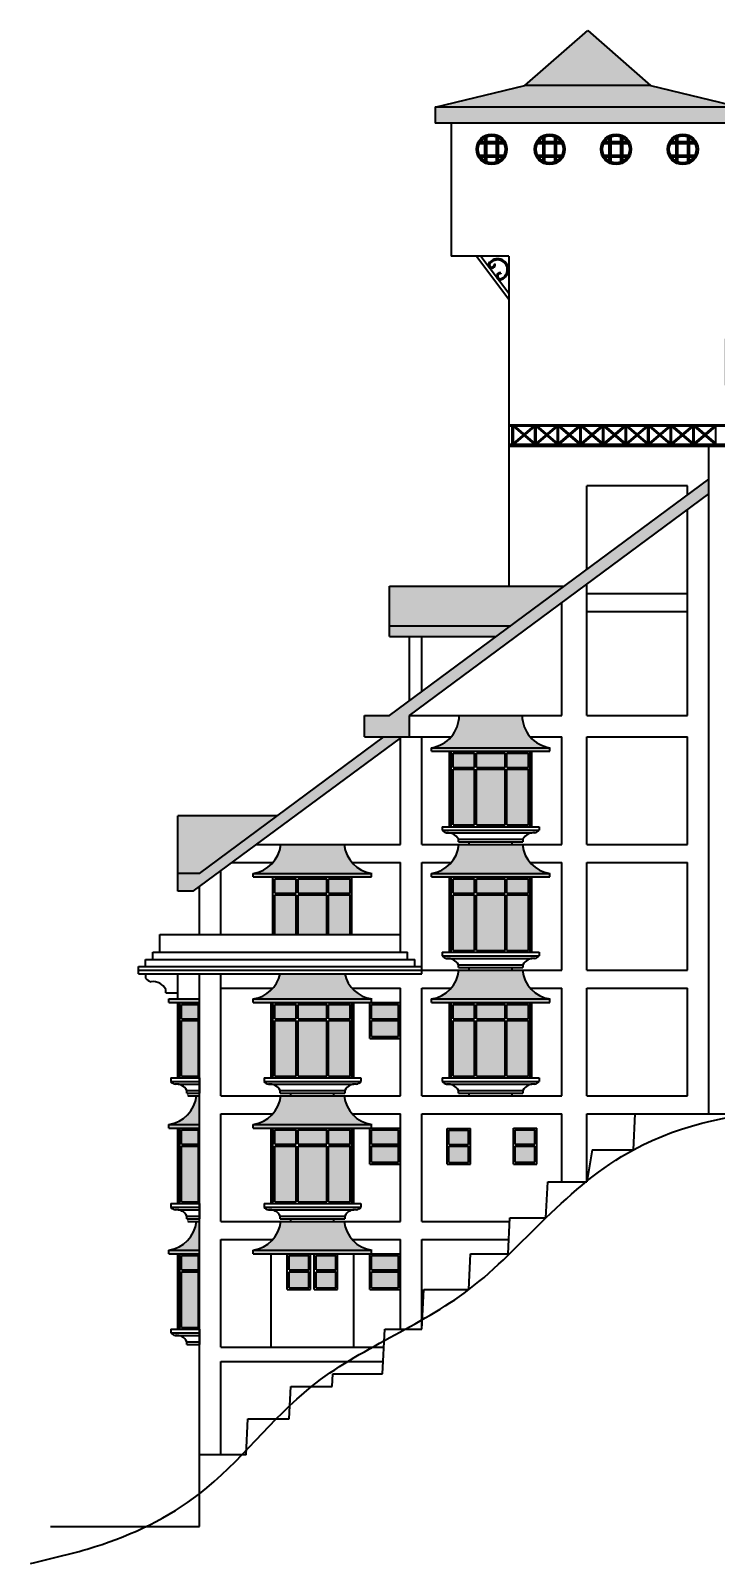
# Model space of a CAD drawing. Header units: inches. Extents: x 1352 to 5457, y 84 to 1168.
# Drawn here: x 1578.85 to 1597.96, y 250.83 to 293.54 of the extents above; entities that cross this region are included whole.
import ezdxf

# ---------------------------------------------------------------- set-up
doc = ezdxf.new("R2010")
doc.units = ezdxf.units.IN
doc.header["$MEASUREMENT"] = 0
doc.linetypes.add('DASHED2', pattern=[0.375, 0.25, -0.125])
doc.linetypes.add('DOT2', pattern=[0.125, 0, -0.125])
doc.layers.add('contour', color=250, linetype='DOT2', lineweight=35)
doc.layers.add('hatch', color=250, linetype='DASHED2', lineweight=9)

msp = doc.modelspace()

# ---------------------------------------------------------------- hatches: boundary and pattern name
at = {"layer": 'contour'}
h = msp.add_hatch(color=256, dxfattribs=at)
h.set_gradient(color1=(171, 193, 62), color2=(196, 211, 120), one_color=1, tint=0.65, name='CURVED')
h.paths.add_polyline_path([(1593.716, 278.056), (1588.85, 278.056), (1588.85, 276.956), (1592.229, 276.956)])
h.paths.add_polyline_path([(1602.615, 284.956), (1598.17, 284.956), (1598.17, 283.956), (1603.55, 283.956)])
h.paths.add_polyline_path([(1603.75, 284.956), (1602.615, 284.956), (1603.55, 283.956), (1606.75, 283.956)])
h.paths.add_polyline_path([(1611.35, 284.756), (1606.75, 284.756), (1608.727, 283.356), (1611.35, 283.356)])
h.paths.add_polyline_path([(1596.12, 292.006), (1592.62, 292.006), (1590.12, 291.406), (1598.62, 291.406)])
h.paths.add_polyline_path([(1594.37, 293.537), (1592.62, 292.006), (1596.12, 292.006)])
h.paths.add_polyline_path([(1585.713, 271.656), (1582.95, 271.656), (1582.95, 270.056), (1583.55, 270.056)])
h = msp.add_hatch(color=256, dxfattribs=at)
h.set_gradient(color1=(171, 193, 62), color2=(196, 211, 120), one_color=1, tint=0.65, name='CURVED')
h.paths.add_polyline_path([(1587.6, 267.256), (1585.8, 267.256, -0.310727), (1585.05, 266.556), (1588.35, 266.556, -0.310727)])
h.paths.add_polyline_path([(1587.584, 263.856), (1585.817, 263.856, -0.341707), (1585.05, 263.056), (1588.35, 263.056, -0.341707)])
h.paths.add_polyline_path([(1592.55, 267.356), (1590.783, 267.356, -0.341707), (1590.017, 266.556), (1593.317, 266.556, -0.341707)])
h.paths.add_polyline_path([(1592.55, 270.856), (1590.783, 270.856, -0.341707), (1590.017, 270.056), (1593.317, 270.056, -0.341707)])
h.paths.add_polyline_path([(1587.584, 270.856), (1585.817, 270.856, -0.341707), (1585.05, 270.056), (1588.35, 270.056, -0.341707)])
h.paths.add_polyline_path([(1592.545, 274.456), (1590.788, 274.456, -0.37291), (1590.017, 273.556), (1593.317, 273.556, -0.37291)])
h.paths.add_polyline_path([(1587.584, 260.356), (1585.817, 260.356, -0.341707), (1585.05, 259.556), (1588.35, 259.556, -0.341707)])
h.paths.add_polyline_path([(1583.55, 263.856), (1583.467, 263.856, -0.341707), (1582.7, 263.056), (1583.55, 263.056)])
h.paths.add_polyline_path([(1583.55, 260.356), (1583.467, 260.356, -0.341707), (1582.7, 259.556), (1583.55, 259.556)])
at = {"layer": 'hatch', "linetype": 'ByBlock'}
h = msp.add_hatch(color=256, dxfattribs=at)
h.set_gradient(color1=(217, 221, 48), color2=(235, 236, 141), one_color=1, tint=0.74, name='INVCYLINDER')
h.paths.add_polyline_path([(1589.15, 273.826), (1589.15, 273.856), (1588.686, 273.856), (1583.55, 270.056), (1582.95, 270.056), (1582.95, 269.556), (1583.379, 269.556)])
h.paths.add_polyline_path([(1597.75, 280.634), (1597.75, 281.041), (1588.85, 274.456), (1588.15, 274.456), (1588.15, 273.856), (1589.4, 273.856), (1589.4, 274.456)])
h.paths.add_polyline_path([(1592.229, 276.956), (1588.85, 276.956), (1588.85, 276.656), (1591.824, 276.656)], flags=17)
h.paths.add_polyline_path([(1598.62, 291.406), (1590.12, 291.406), (1590.12, 290.956), (1598.62, 290.956)])
h.paths.add_polyline_path([(1604.47, 286.371), (1602.473, 284.956), (1602.992, 284.956), (1604.47, 286.003), (1609.337, 282.556), (1609.856, 282.556)])
h.paths.add_polyline_path([(1606.75, 283.956), (1603.55, 283.956), (1603.55, 283.656), (1606.75, 283.656)], flags=17)
h.paths.add_polyline_path([(1603.55, 283.956), (1598.17, 283.956), (1598.17, 283.656), (1603.55, 283.656)])
h.paths.add_polyline_path([(1611.35, 283.356), (1608.727, 283.356), (1609.15, 283.056), (1611.35, 283.056)])
h = msp.add_hatch(color=256, dxfattribs=at)
h.set_gradient(color1=(217, 221, 48), color2=(235, 236, 141), one_color=1, tint=0.74, name='INVCYLINDER')
h.paths.add_polyline_path([(1593.317, 273.556), (1590.017, 273.556), (1590.017, 273.456), (1593.317, 273.456)])
h.paths.add_polyline_path([(1593.317, 270.056), (1590.017, 270.056), (1590.017, 269.956), (1593.317, 269.956)])
h.paths.add_polyline_path([(1588.35, 270.056), (1585.05, 270.056), (1585.05, 269.956), (1588.35, 269.956)])
h.paths.add_polyline_path([(1588.35, 266.556), (1585.05, 266.556), (1585.05, 266.456), (1588.35, 266.456)])
h.paths.add_polyline_path([(1593.317, 266.556), (1590.017, 266.556), (1590.017, 266.456), (1593.317, 266.456)])
h.paths.add_polyline_path([(1588.35, 263.056), (1585.05, 263.056), (1585.05, 262.956), (1588.35, 262.956)])
h.paths.add_polyline_path([(1583.55, 259.556), (1582.7, 259.556), (1582.7, 259.456), (1583.55, 259.456)])
h.paths.add_polyline_path([(1583.55, 263.056), (1582.7, 263.056), (1582.7, 262.956), (1583.55, 262.956)])
h.paths.add_polyline_path([(1583.55, 266.556), (1582.95, 266.556), (1582.95, 266.456), (1583.55, 266.456)])
h.paths.add_polyline_path([(1582.95, 266.556), (1582.7, 266.556), (1582.7, 266.456), (1582.95, 266.456)])
h = msp.add_hatch(color=256, dxfattribs=at)
h.set_gradient(color1=(127, 191, 255), color2=(194, 224, 255), one_color=1, tint=0.88, name='INVCURVED')
h.paths.add_polyline_path([(1591.217, 272.956), (1590.617, 272.956), (1590.617, 271.406), (1591.217, 271.406)])
h.paths.add_polyline_path([(1591.217, 273.406), (1590.617, 273.406), (1590.617, 273.006), (1591.217, 273.006)])
h.paths.add_polyline_path([(1592.067, 273.406), (1591.267, 273.406), (1591.267, 273.006), (1592.067, 273.006)])
h.paths.add_polyline_path([(1592.067, 272.956), (1591.267, 272.956), (1591.267, 271.406), (1592.067, 271.406)])
h.paths.add_polyline_path([(1592.717, 273.406), (1592.117, 273.406), (1592.117, 273.006), (1592.717, 273.006)])
h.paths.add_polyline_path([(1592.717, 272.956), (1592.117, 272.956), (1592.117, 271.406), (1592.717, 271.406)])
h = msp.add_hatch(color=256, dxfattribs=at)
h.set_gradient(color1=(127, 191, 255), color2=(194, 224, 255), one_color=1, tint=0.88, name='INVCURVED')
h.paths.add_polyline_path([(1586.25, 269.456), (1585.65, 269.456), (1585.65, 268.356), (1586.25, 268.356)])
h.paths.add_polyline_path([(1586.25, 269.906), (1585.65, 269.906), (1585.65, 269.506), (1586.25, 269.506)])
h.paths.add_polyline_path([(1587.1, 269.906), (1586.3, 269.906), (1586.3, 269.506), (1587.1, 269.506)])
h.paths.add_polyline_path([(1587.1, 269.456), (1586.3, 269.456), (1586.3, 268.356), (1587.1, 268.356)])
h.paths.add_polyline_path([(1587.75, 269.906), (1587.15, 269.906), (1587.15, 269.506), (1587.75, 269.506)])
h.paths.add_polyline_path([(1587.75, 269.456), (1587.15, 269.456), (1587.15, 268.356), (1587.75, 268.356)])
h = msp.add_hatch(color=256, dxfattribs=at)
h.set_gradient(color1=(127, 191, 255), color2=(194, 224, 255), one_color=1, tint=0.88, name='INVCURVED')
h.paths.add_polyline_path([(1591.217, 269.456), (1590.617, 269.456), (1590.617, 267.906), (1591.217, 267.906)])
h.paths.add_polyline_path([(1591.217, 269.906), (1590.617, 269.906), (1590.617, 269.506), (1591.217, 269.506)])
h.paths.add_polyline_path([(1592.067, 269.906), (1591.267, 269.906), (1591.267, 269.506), (1592.067, 269.506)])
h.paths.add_polyline_path([(1592.067, 269.456), (1591.267, 269.456), (1591.267, 267.906), (1592.067, 267.906)])
h.paths.add_polyline_path([(1592.717, 269.906), (1592.117, 269.906), (1592.117, 269.506), (1592.717, 269.506)])
h.paths.add_polyline_path([(1592.717, 269.456), (1592.117, 269.456), (1592.117, 267.906), (1592.717, 267.906)])
h = msp.add_hatch(color=256, dxfattribs=at)
h.set_gradient(color1=(127, 191, 255), color2=(194, 224, 255), one_color=1, tint=0.88, name='INVCURVED')
h.paths.add_polyline_path([(1583.52, 265.956), (1583.05, 265.956), (1583.05, 264.406), (1583.52, 264.406)])
h.paths.add_polyline_path([(1583.52, 266.406), (1583.05, 266.406), (1583.05, 266.006), (1583.52, 266.006)])
h = msp.add_hatch(color=256, dxfattribs=at)
h.set_gradient(color1=(127, 191, 255), color2=(194, 224, 255), one_color=1, tint=0.88, name='INVCURVED')
h.paths.add_polyline_path([(1587.75, 265.956), (1587.15, 265.956), (1587.15, 264.406), (1587.75, 264.406)])
h.paths.add_polyline_path([(1587.75, 266.406), (1587.15, 266.406), (1587.15, 266.006), (1587.75, 266.006)])
h.paths.add_polyline_path([(1587.1, 266.406), (1586.3, 266.406), (1586.3, 266.006), (1587.1, 266.006)])
h.paths.add_polyline_path([(1587.1, 265.956), (1586.3, 265.956), (1586.3, 264.406), (1587.1, 264.406)])
h.paths.add_polyline_path([(1586.25, 265.956), (1585.65, 265.956), (1585.65, 264.406), (1586.25, 264.406)])
h.paths.add_polyline_path([(1586.25, 266.406), (1585.65, 266.406), (1585.65, 266.006), (1586.25, 266.006)])
h = msp.add_hatch(color=256, dxfattribs=at)
h.set_gradient(color1=(127, 191, 255), color2=(194, 224, 255), one_color=1, tint=0.88, name='INVCURVED')
h.paths.add_polyline_path([(1589.1, 265.956), (1588.35, 265.956), (1588.35, 265.506), (1589.1, 265.506)])
h.paths.add_polyline_path([(1589.1, 266.406), (1588.35, 266.406), (1588.35, 266.006), (1589.1, 266.006)])
h = msp.add_hatch(color=256, dxfattribs=at)
h.set_gradient(color1=(127, 191, 255), color2=(194, 224, 255), one_color=1, tint=0.88, name='INVCURVED')
h.paths.add_polyline_path([(1592.717, 265.956), (1592.117, 265.956), (1592.117, 264.406), (1592.717, 264.406)])
h.paths.add_polyline_path([(1592.717, 266.406), (1592.117, 266.406), (1592.117, 266.006), (1592.717, 266.006)])
h.paths.add_polyline_path([(1592.067, 266.406), (1591.267, 266.406), (1591.267, 266.006), (1592.067, 266.006)])
h.paths.add_polyline_path([(1592.067, 265.956), (1591.267, 265.956), (1591.267, 264.406), (1592.067, 264.406)])
h.paths.add_polyline_path([(1591.217, 265.956), (1590.617, 265.956), (1590.617, 264.406), (1591.217, 264.406)])
h.paths.add_polyline_path([(1591.217, 266.406), (1590.617, 266.406), (1590.617, 266.006), (1591.217, 266.006)])
h = msp.add_hatch(color=256, dxfattribs=at)
h.set_gradient(color1=(127, 191, 255), color2=(194, 224, 255), one_color=1, tint=0.88, name='INVCURVED')
h.paths.add_polyline_path([(1583.52, 262.456), (1583.05, 262.456), (1583.05, 260.906), (1583.52, 260.906)])
h.paths.add_polyline_path([(1583.52, 262.906), (1583.05, 262.906), (1583.05, 262.506), (1583.52, 262.506)])
h = msp.add_hatch(color=256, dxfattribs=at)
h.set_gradient(color1=(127, 191, 255), color2=(194, 224, 255), one_color=1, tint=0.88, name='INVCURVED')
h.paths.add_polyline_path([(1586.25, 262.456), (1585.65, 262.456), (1585.65, 260.906), (1586.25, 260.906)])
h.paths.add_polyline_path([(1587.1, 262.456), (1586.3, 262.456), (1586.3, 260.906), (1587.1, 260.906)])
h.paths.add_polyline_path([(1587.75, 262.456), (1587.15, 262.456), (1587.15, 260.906), (1587.75, 260.906)])
h.paths.add_polyline_path([(1587.75, 262.906), (1587.15, 262.906), (1587.15, 262.506), (1587.75, 262.506)])
h.paths.add_polyline_path([(1587.1, 262.906), (1586.3, 262.906), (1586.3, 262.506), (1587.1, 262.506)])
h.paths.add_polyline_path([(1586.25, 262.906), (1585.65, 262.906), (1585.65, 262.506), (1586.25, 262.506)])
h = msp.add_hatch(color=256, dxfattribs=at)
h.set_gradient(color1=(127, 191, 255), color2=(194, 224, 255), one_color=1, tint=0.88, name='INVCURVED')
h.paths.add_polyline_path([(1589.1, 262.456), (1588.35, 262.456), (1588.35, 262.006), (1589.1, 262.006)])
h.paths.add_polyline_path([(1589.1, 262.906), (1588.35, 262.906), (1588.35, 262.506), (1589.1, 262.506)])
h = msp.add_hatch(color=256, dxfattribs=at)
h.set_gradient(color1=(127, 191, 255), color2=(194, 224, 255), one_color=1, tint=0.88, name='INVCURVED')
h.paths.add_polyline_path([(1592.9, 262.456), (1592.35, 262.456), (1592.35, 262.006), (1592.9, 262.006)])
h.paths.add_polyline_path([(1592.9, 262.906), (1592.35, 262.906), (1592.35, 262.506), (1592.9, 262.506)])
h.paths.add_polyline_path([(1591.05, 262.451), (1590.5, 262.451), (1590.5, 262.001), (1591.05, 262.001)])
h.paths.add_polyline_path([(1591.05, 262.901), (1590.5, 262.901), (1590.5, 262.501), (1591.05, 262.501)])
h = msp.add_hatch(color=256, dxfattribs=at)
h.set_gradient(color1=(127, 191, 255), color2=(194, 224, 255), one_color=1, tint=0.88, name='INVCURVED')
h.paths.add_polyline_path([(1583.52, 258.956), (1583.05, 258.956), (1583.05, 257.406), (1583.52, 257.406)])
h.paths.add_polyline_path([(1583.52, 259.406), (1583.05, 259.406), (1583.05, 259.006), (1583.52, 259.006)])
h = msp.add_hatch(color=256, dxfattribs=at)
h.set_gradient(color1=(217, 221, 48), color2=(235, 236, 141), one_color=1, tint=0.74, name='INVCYLINDER')
h.paths.add_polyline_path([(1585.05, 259.456), (1588.35, 259.456), (1588.35, 259.556), (1585.05, 259.556)])
h = msp.add_hatch(color=256, dxfattribs=at)
h.set_gradient(color1=(127, 191, 255), color2=(194, 224, 255), one_color=1, tint=0.88, name='INVCURVED')
h.paths.add_polyline_path([(1586.6, 258.956), (1586.05, 258.956), (1586.05, 258.506), (1586.6, 258.506)])
h.paths.add_polyline_path([(1586.6, 259.406), (1586.05, 259.406), (1586.05, 259.006), (1586.6, 259.006)])
h.paths.add_polyline_path([(1587.35, 259.406), (1586.8, 259.406), (1586.8, 259.006), (1587.35, 259.006)])
h.paths.add_polyline_path([(1587.35, 258.956), (1586.8, 258.956), (1586.8, 258.506), (1587.35, 258.506)])
h.paths.add_polyline_path([(1589.1, 259.406), (1588.35, 259.406), (1588.35, 259.006), (1589.1, 259.006)])
h.paths.add_polyline_path([(1589.1, 258.956), (1588.35, 258.956), (1588.35, 258.506), (1589.1, 258.506)])

# ---------------------------------------------------------------- linework, layer by layer
at = {"layer": 'contour', "linetype": 'ByBlock'}
for p, q in [((1592.62, 292.006), (1594.37, 293.537)), ((1594.37, 293.537), (1596.12, 292.006)), ((1590.12, 291.406), (1592.62, 292.006)), ((1596.12, 292.006), (1592.62, 292.006)), ((1596.12, 292.006), (1598.62, 291.406)), ((1598.62, 291.406), (1590.12, 291.406)), ((1590.12, 291.406), (1590.12, 290.956)), ((1598.62, 290.956), (1590.12, 290.956)), ((1590.57, 290.956), (1590.57, 287.256)), ((1591.387, 290.444), (1592.004, 290.444)), ((1591.508, 289.906), (1591.508, 290.556)), ((1591.558, 289.906), (1591.558, 290.58)), ((1591.833, 289.906), (1591.833, 290.58)), ((1591.883, 289.906), (1591.883, 290.556)), ((1593.003, 290.444), (1593.621, 290.444)), ((1593.125, 289.906), (1593.125, 290.556)), ((1593.175, 289.906), (1593.175, 290.58)), ((1593.45, 289.906), (1593.45, 290.58)), ((1593.5, 289.906), (1593.5, 290.556)), ((1594.852, 290.444), (1595.469, 290.444)), ((1594.973, 289.906), (1594.973, 290.556)), ((1595.023, 289.906), (1595.023, 290.58)), ((1595.298, 289.906), (1595.298, 290.58)), ((1595.348, 289.906), (1595.348, 290.556)), ((1596.712, 290.444), (1597.329, 290.444)), ((1596.833, 289.906), (1596.833, 290.556)), ((1596.883, 289.906), (1596.883, 290.58)), ((1597.158, 289.906), (1597.158, 290.58)), ((1597.208, 289.906), (1597.208, 290.556)), ((1591.358, 290.394), (1592.033, 290.394)), ((1591.358, 290.069), (1592.033, 290.069)), ((1591.387, 290.019), (1592.004, 290.019)), ((1592.974, 290.394), (1593.65, 290.394)), ((1592.974, 290.069), (1593.65, 290.069)), ((1593.003, 290.019), (1593.621, 290.019)), ((1594.823, 290.394), (1595.498, 290.394)), ((1594.823, 290.069), (1595.498, 290.069)), ((1594.852, 290.019), (1595.469, 290.019)), ((1596.683, 290.394), (1597.358, 290.394)), ((1596.683, 290.069), (1597.358, 290.069)), ((1596.712, 290.019), (1597.329, 290.019)), ((1592.17, 287.256), (1590.57, 287.256)), ((1591.27, 287.256), (1592.17, 286.056)), ((1591.395, 287.256), (1592.17, 286.223)), ((1591.789, 287.038), (1591.762, 287.02)), ((1592.17, 287.256), (1592.17, 278.056)), ((1591.95, 286.792), (1591.937, 286.764)), ((1592.17, 282.556), (1611.35, 282.556)), ((1592.17, 282.526), (1611.35, 282.526)), ((1592.27, 282.016), (1592.27, 282.526)), ((1592.3, 282.016), (1592.3, 282.526)), ((1592.3, 282.036), (1592.877, 282.526)), ((1592.3, 282.506), (1592.877, 282.016)), ((1592.324, 282.526), (1592.9, 282.036)), ((1592.324, 282.016), (1592.9, 282.506)), ((1592.9, 282.016), (1592.9, 282.526)), ((1592.93, 282.016), (1592.93, 282.526)), ((1592.93, 282.036), (1593.507, 282.526)), ((1592.93, 282.506), (1593.507, 282.016)), ((1592.954, 282.526), (1593.53, 282.036)), ((1592.954, 282.016), (1593.53, 282.506)), ((1593.53, 282.016), (1593.53, 282.526)), ((1593.56, 282.016), (1593.56, 282.526)), ((1593.56, 282.036), (1594.137, 282.526)), ((1593.56, 282.506), (1594.137, 282.016)), ((1593.584, 282.526), (1594.16, 282.036)), ((1593.584, 282.016), (1594.16, 282.506)), ((1594.16, 282.016), (1594.16, 282.526)), ((1594.19, 282.016), (1594.19, 282.526)), ((1594.19, 282.036), (1594.767, 282.526)), ((1594.19, 282.506), (1594.767, 282.016)), ((1594.214, 282.526), (1594.79, 282.036)), ((1594.214, 282.016), (1594.79, 282.506)), ((1594.79, 282.016), (1594.79, 282.526)), ((1594.82, 282.016), (1594.82, 282.526)), ((1594.82, 282.036), (1595.397, 282.526)), ((1594.82, 282.506), (1595.397, 282.016)), ((1594.844, 282.526), (1595.42, 282.036)), ((1594.844, 282.016), (1595.42, 282.506)), ((1595.42, 282.016), (1595.42, 282.526)), ((1595.45, 282.016), (1595.45, 282.526)), ((1595.45, 282.036), (1596.027, 282.526)), ((1595.45, 282.506), (1596.027, 282.016)), ((1595.474, 282.526), (1596.05, 282.036)), ((1595.474, 282.016), (1596.05, 282.506)), ((1596.05, 282.016), (1596.05, 282.526)), ((1596.08, 282.016), (1596.08, 282.526)), ((1596.08, 282.036), (1596.657, 282.526)), ((1596.08, 282.506), (1596.657, 282.016)), ((1596.104, 282.526), (1596.68, 282.036)), ((1596.104, 282.016), (1596.68, 282.506)), ((1596.68, 282.016), (1596.68, 282.526)), ((1596.71, 282.016), (1596.71, 282.526)), ((1596.71, 282.036), (1597.287, 282.526)), ((1596.71, 282.506), (1597.287, 282.016)), ((1596.734, 282.526), (1597.31, 282.036)), ((1596.734, 282.016), (1597.31, 282.506)), ((1597.31, 282.016), (1597.31, 282.526)), ((1597.34, 282.016), (1597.34, 282.526)), ((1597.34, 282.036), (1597.917, 282.526)), ((1597.34, 282.506), (1597.917, 282.016)), ((1597.364, 282.526), (1597.94, 282.036)), ((1597.364, 282.016), (1597.94, 282.506)), ((1597.94, 282.016), (1597.94, 282.526)), ((1592.17, 282.016), (1611.35, 282.016)), ((1592.17, 281.986), (1611.35, 281.986)), ((1592.17, 281.956), (1611.35, 281.956)), ((1597.75, 263.356), (1597.75, 281.956)), ((1588.85, 274.456), (1597.75, 281.041)), ((1589.4, 274.456), (1597.75, 280.634)), ((1597.15, 280.856), (1594.35, 280.856)), ((1594.35, 278.525), (1594.35, 280.856)), ((1597.15, 280.597), (1597.15, 280.856)), ((1597.15, 274.456), (1597.15, 280.19)), ((1588.85, 276.656), (1588.85, 278.056)), ((1588.85, 278.056), (1593.716, 278.056)), ((1594.35, 274.456), (1594.35, 278.118)), ((1593.65, 274.456), (1593.65, 277.601)), ((1594.35, 277.856), (1597.15, 277.856)), ((1594.35, 277.356), (1597.15, 277.356)), ((1588.85, 276.956), (1592.229, 276.956)), ((1588.85, 276.656), (1591.824, 276.656)), ((1589.4, 274.863), (1589.4, 276.656)), ((1589.75, 275.122), (1589.75, 276.656)), ((1588.15, 274.456), (1588.85, 274.456)), ((1588.15, 273.856), (1588.15, 274.456)), ((1589.4, 273.856), (1589.4, 274.456)), ((1589.4, 274.456), (1593.65, 274.456)), ((1590.788, 274.456), (1592.545, 274.456)), ((1594.35, 274.456), (1597.15, 274.456)), ((1583.379, 269.556), (1589.15, 273.826)), ((1583.55, 270.056), (1588.686, 273.856)), ((1588.15, 273.856), (1590.565, 273.856)), ((1589.15, 270.856), (1589.15, 273.856)), ((1589.75, 270.856), (1589.75, 273.856)), ((1592.769, 273.856), (1593.65, 273.856)), ((1593.65, 270.856), (1593.65, 273.856)), ((1594.35, 270.856), (1594.35, 273.856)), ((1594.35, 273.856), (1597.15, 273.856)), ((1597.15, 270.856), (1597.15, 273.856)), ((1590.017, 273.556), (1593.317, 273.556)), ((1590.017, 273.456), (1590.017, 273.556)), ((1590.017, 273.456), (1593.317, 273.456)), ((1590.367, 273.456), (1591.867, 273.456)), ((1590.517, 271.356), (1590.517, 273.456)), ((1590.517, 271.356), (1590.517, 273.456)), ((1590.567, 271.356), (1590.567, 273.456)), ((1590.617, 273.406), (1591.217, 273.406)), ((1590.617, 273.006), (1590.617, 273.406)), ((1591.217, 273.006), (1591.217, 273.406)), ((1591.267, 273.406), (1592.067, 273.406)), ((1591.267, 273.006), (1591.267, 273.406)), ((1592.067, 273.006), (1592.067, 273.406)), ((1592.117, 273.006), (1592.117, 273.406)), ((1592.117, 273.406), (1592.717, 273.406)), ((1592.717, 273.006), (1592.717, 273.406)), ((1592.767, 271.356), (1592.767, 273.456)), ((1592.817, 271.356), (1592.817, 273.456)), ((1593.317, 273.456), (1593.317, 273.556)), ((1590.617, 273.006), (1591.217, 273.006)), ((1590.617, 272.956), (1591.217, 272.956)), ((1590.617, 271.406), (1590.617, 272.956)), ((1591.217, 271.406), (1591.217, 272.956)), ((1591.267, 273.006), (1592.067, 273.006)), ((1591.267, 271.406), (1591.267, 272.956)), ((1591.267, 272.956), (1592.067, 272.956)), ((1592.067, 271.406), (1592.067, 272.956)), ((1592.117, 273.006), (1592.717, 273.006)), ((1592.117, 271.406), (1592.117, 272.956)), ((1592.117, 272.956), (1592.717, 272.956)), ((1592.717, 271.406), (1592.717, 272.956)), ((1582.95, 269.556), (1582.95, 271.656)), ((1585.713, 271.656), (1582.95, 271.656)), ((1590.317, 271.356), (1592.817, 271.356)), ((1590.317, 271.356), (1590.317, 271.256)), ((1590.317, 271.256), (1593.017, 271.256)), ((1590.617, 271.406), (1591.217, 271.406)), ((1591.267, 271.406), (1592.067, 271.406)), ((1592.117, 271.406), (1592.717, 271.406)), ((1592.767, 271.356), (1593.017, 271.356)), ((1593.017, 271.356), (1593.017, 271.256)), ((1585.136, 270.856), (1589.15, 270.856)), ((1585.817, 270.856), (1587.584, 270.856)), ((1589.75, 270.856), (1593.65, 270.856)), ((1590.438, 271.181), (1592.817, 271.181)), ((1590.767, 271.006), (1592.567, 271.006)), ((1590.767, 270.931), (1590.767, 271.006)), ((1590.767, 270.931), (1592.567, 270.931)), ((1590.783, 270.856), (1592.55, 270.856)), ((1591.067, 270.856), (1591.067, 270.931)), ((1592.267, 270.856), (1592.267, 270.931)), ((1592.567, 271.006), (1592.567, 270.931)), ((1594.35, 270.856), (1597.15, 270.856)), ((1584.46, 270.356), (1585.598, 270.356)), ((1587.802, 270.356), (1589.15, 270.356)), ((1589.15, 267.856), (1589.15, 270.356)), ((1589.75, 270.356), (1590.565, 270.356)), ((1589.75, 267.256), (1589.75, 270.356)), ((1592.769, 270.356), (1593.65, 270.356)), ((1593.65, 267.356), (1593.65, 270.356)), ((1594.35, 270.356), (1597.15, 270.356)), ((1594.35, 267.356), (1594.35, 270.356)), ((1597.15, 267.356), (1597.15, 270.356)), ((1583.55, 270.056), (1582.95, 270.056)), ((1584.15, 268.356), (1584.15, 270.127)), ((1585.05, 270.056), (1588.35, 270.056)), ((1585.05, 269.956), (1585.05, 270.056)), ((1585.05, 269.956), (1588.35, 269.956)), ((1585.4, 269.956), (1586.9, 269.956)), ((1585.6, 268.356), (1585.6, 269.956)), ((1587.8, 268.356), (1587.8, 269.956)), ((1588.35, 269.956), (1588.35, 270.056)), ((1590.017, 270.056), (1593.317, 270.056)), ((1590.017, 269.956), (1590.017, 270.056)), ((1590.017, 269.956), (1593.317, 269.956)), ((1590.367, 269.956), (1591.867, 269.956)), ((1590.517, 267.856), (1590.517, 269.956)), ((1590.517, 267.856), (1590.517, 269.956)), ((1590.567, 267.856), (1590.567, 269.956)), ((1592.767, 267.856), (1592.767, 269.956)), ((1592.817, 267.856), (1592.817, 269.956)), ((1593.317, 269.956), (1593.317, 270.056)), ((1583.379, 269.556), (1582.95, 269.556)), ((1583.55, 268.356), (1583.55, 269.683)), ((1585.65, 269.906), (1586.25, 269.906)), ((1585.65, 269.506), (1585.65, 269.906)), ((1585.65, 269.506), (1586.25, 269.506)), ((1586.25, 269.506), (1586.25, 269.906)), ((1586.3, 269.906), (1587.1, 269.906)), ((1586.3, 269.506), (1586.3, 269.906)), ((1586.3, 269.506), (1587.1, 269.506)), ((1587.1, 269.506), (1587.1, 269.906)), ((1587.15, 269.506), (1587.15, 269.906)), ((1587.15, 269.906), (1587.75, 269.906)), ((1587.15, 269.506), (1587.75, 269.506)), ((1587.75, 269.506), (1587.75, 269.906)), ((1590.617, 269.906), (1591.217, 269.906)), ((1590.617, 269.506), (1590.617, 269.906)), ((1590.617, 269.506), (1591.217, 269.506)), ((1591.217, 269.506), (1591.217, 269.906)), ((1591.267, 269.906), (1592.067, 269.906)), ((1591.267, 269.506), (1591.267, 269.906)), ((1591.267, 269.506), (1592.067, 269.506)), ((1592.067, 269.506), (1592.067, 269.906)), ((1592.117, 269.506), (1592.117, 269.906)), ((1592.117, 269.906), (1592.717, 269.906)), ((1592.117, 269.506), (1592.717, 269.506)), ((1592.717, 269.506), (1592.717, 269.906)), ((1585.65, 269.456), (1586.25, 269.456)), ((1585.65, 268.356), (1585.65, 269.456)), ((1586.25, 268.356), (1586.25, 269.456)), ((1586.3, 268.356), (1586.3, 269.456)), ((1586.3, 269.456), (1587.1, 269.456)), ((1587.1, 268.356), (1587.1, 269.456)), ((1587.15, 268.356), (1587.15, 269.456)), ((1587.15, 269.456), (1587.75, 269.456)), ((1587.75, 268.356), (1587.75, 269.456)), ((1590.617, 269.456), (1591.217, 269.456)), ((1590.617, 267.906), (1590.617, 269.456)), ((1591.217, 267.906), (1591.217, 269.456)), ((1591.267, 267.906), (1591.267, 269.456)), ((1591.267, 269.456), (1592.067, 269.456)), ((1592.067, 267.906), (1592.067, 269.456)), ((1592.117, 267.906), (1592.117, 269.456)), ((1592.117, 269.456), (1592.717, 269.456)), ((1592.717, 267.906), (1592.717, 269.456)), ((1582.45, 268.356), (1589.15, 268.356)), ((1582.45, 267.856), (1582.45, 268.356)), ((1585.6, 268.356), (1587.8, 268.356)), ((1582.25, 267.856), (1589.35, 267.856)), ((1582.25, 267.656), (1582.25, 267.856)), ((1589.35, 267.656), (1589.35, 267.856)), ((1590.317, 267.856), (1592.817, 267.856)), ((1590.317, 267.856), (1590.317, 267.756)), ((1590.617, 267.906), (1591.217, 267.906)), ((1591.267, 267.906), (1592.067, 267.906)), ((1592.117, 267.906), (1592.717, 267.906)), ((1592.767, 267.856), (1593.017, 267.856)), ((1593.017, 267.856), (1593.017, 267.756)), ((1581.85, 267.456), (1589.75, 267.456)), ((1581.85, 267.256), (1581.85, 267.456)), ((1581.85, 267.356), (1583.55, 267.356)), ((1582.05, 267.656), (1589.55, 267.656)), ((1582.05, 267.456), (1582.05, 267.656)), ((1583.55, 267.356), (1589.75, 267.356)), ((1585.817, 267.356), (1587.584, 267.356)), ((1589.55, 267.456), (1589.55, 267.656)), ((1589.75, 267.356), (1593.65, 267.356)), ((1590.317, 267.756), (1593.017, 267.756)), ((1590.438, 267.681), (1592.817, 267.681)), ((1590.767, 267.506), (1592.567, 267.506)), ((1590.767, 267.431), (1590.767, 267.506)), ((1590.767, 267.431), (1592.567, 267.431)), ((1590.783, 267.356), (1592.55, 267.356)), ((1591.067, 267.356), (1591.067, 267.431)), ((1592.267, 267.356), (1592.267, 267.431)), ((1592.567, 267.506), (1592.567, 267.431)), ((1594.35, 267.356), (1597.15, 267.356)), ((1581.85, 267.256), (1589.75, 267.256)), ((1582.05, 267.256), (1582.05, 267.131)), ((1582.95, 266.556), (1582.95, 267.256)), ((1583.55, 251.856), (1583.55, 267.256)), ((1583.55, 266.456), (1583.55, 267.256)), ((1584.15, 263.856), (1584.15, 267.256)), ((1582.613, 266.725), (1582.613, 266.819)), ((1582.613, 266.725), (1582.95, 266.725)), ((1582.7, 266.556), (1583.55, 266.556)), ((1582.7, 266.456), (1582.7, 266.556)), ((1584.15, 266.856), (1585.598, 266.856)), ((1585.05, 266.556), (1588.35, 266.556)), ((1585.05, 266.456), (1585.05, 266.556)), ((1587.802, 266.856), (1589.15, 266.856)), ((1588.35, 266.456), (1588.35, 266.556)), ((1589.15, 263.856), (1589.15, 266.856)), ((1589.75, 266.856), (1590.565, 266.856)), ((1589.75, 263.856), (1589.75, 266.856)), ((1590.017, 266.556), (1593.317, 266.556)), ((1590.017, 266.456), (1590.017, 266.556)), ((1592.769, 266.856), (1593.65, 266.856)), ((1593.317, 266.456), (1593.317, 266.556)), ((1593.65, 263.856), (1593.65, 266.856)), ((1594.35, 266.856), (1597.15, 266.856)), ((1594.35, 263.856), (1594.35, 266.856)), ((1597.15, 263.856), (1597.15, 266.856)), ((1582.7, 266.456), (1583.55, 266.456)), ((1582.8, 266.456), (1583.55, 266.456)), ((1582.95, 264.356), (1582.95, 266.456)), ((1582.95, 264.356), (1582.95, 266.456)), ((1583, 264.356), (1583, 266.456)), ((1583.05, 266.006), (1583.05, 266.406)), ((1583.05, 266.406), (1583.52, 266.406)), ((1583.52, 266.006), (1583.52, 266.406)), ((1583.55, 264.356), (1583.55, 266.456)), ((1585.05, 266.456), (1588.35, 266.456)), ((1585.4, 266.456), (1586.9, 266.456)), ((1585.55, 264.356), (1585.55, 266.456)), ((1585.55, 264.356), (1585.55, 266.456)), ((1585.6, 264.356), (1585.6, 266.456)), ((1585.65, 266.406), (1586.25, 266.406)), ((1585.65, 266.006), (1585.65, 266.406)), ((1586.25, 266.006), (1586.25, 266.406)), ((1586.3, 266.406), (1587.1, 266.406)), ((1586.3, 266.006), (1586.3, 266.406)), ((1587.1, 266.006), (1587.1, 266.406)), ((1587.15, 266.006), (1587.15, 266.406)), ((1587.15, 266.406), (1587.75, 266.406)), ((1587.75, 266.006), (1587.75, 266.406)), ((1587.8, 264.356), (1587.8, 266.456)), ((1587.85, 264.356), (1587.85, 266.456)), ((1588.3, 265.456), (1588.3, 266.456)), ((1588.3, 266.456), (1589.15, 266.456)), ((1588.35, 266.006), (1588.35, 266.406)), ((1588.35, 266.406), (1589.1, 266.406)), ((1589.1, 265.506), (1589.1, 266.406)), ((1589.15, 265.456), (1589.15, 266.456)), ((1590.017, 266.456), (1593.317, 266.456)), ((1590.367, 266.456), (1591.867, 266.456)), ((1590.517, 264.356), (1590.517, 266.456)), ((1590.517, 264.356), (1590.517, 266.456)), ((1590.567, 264.356), (1590.567, 266.456)), ((1590.617, 266.406), (1591.217, 266.406)), ((1590.617, 266.006), (1590.617, 266.406)), ((1591.217, 266.006), (1591.217, 266.406)), ((1591.267, 266.406), (1592.067, 266.406)), ((1591.267, 266.006), (1591.267, 266.406)), ((1592.067, 266.006), (1592.067, 266.406)), ((1592.117, 266.006), (1592.117, 266.406)), ((1592.117, 266.406), (1592.717, 266.406)), ((1592.717, 266.006), (1592.717, 266.406)), ((1592.767, 264.356), (1592.767, 266.456)), ((1592.817, 264.356), (1592.817, 266.456)), ((1583.05, 266.006), (1583.52, 266.006)), ((1583.05, 265.956), (1583.52, 265.956)), ((1583.05, 264.406), (1583.05, 265.956)), ((1583.52, 264.406), (1583.52, 265.956)), ((1585.65, 266.006), (1586.25, 266.006)), ((1585.65, 265.956), (1586.25, 265.956)), ((1585.65, 264.406), (1585.65, 265.956)), ((1586.25, 264.406), (1586.25, 265.956)), ((1586.3, 266.006), (1587.1, 266.006)), ((1586.3, 264.406), (1586.3, 265.956)), ((1586.3, 265.956), (1587.1, 265.956)), ((1587.1, 264.406), (1587.1, 265.956)), ((1587.15, 266.006), (1587.75, 266.006)), ((1587.15, 264.406), (1587.15, 265.956)), ((1587.15, 265.956), (1587.75, 265.956)), ((1587.75, 264.406), (1587.75, 265.956)), ((1588.35, 266.006), (1589.1, 266.006)), ((1588.35, 265.506), (1588.35, 265.956)), ((1588.35, 265.956), (1589.1, 265.956)), ((1590.617, 266.006), (1591.217, 266.006)), ((1590.617, 265.956), (1591.217, 265.956)), ((1590.617, 264.406), (1590.617, 265.956)), ((1591.217, 264.406), (1591.217, 265.956)), ((1591.267, 266.006), (1592.067, 266.006)), ((1591.267, 264.406), (1591.267, 265.956)), ((1591.267, 265.956), (1592.067, 265.956)), ((1592.067, 264.406), (1592.067, 265.956)), ((1592.117, 266.006), (1592.717, 266.006)), ((1592.117, 264.406), (1592.117, 265.956)), ((1592.117, 265.956), (1592.717, 265.956)), ((1592.717, 264.406), (1592.717, 265.956)), ((1588.3, 265.456), (1589.15, 265.456)), ((1588.35, 265.506), (1589.1, 265.506)), ((1583.05, 264.406), (1583.52, 264.406)), ((1585.65, 264.406), (1586.25, 264.406)), ((1586.3, 264.406), (1587.1, 264.406)), ((1587.15, 264.406), (1587.75, 264.406)), ((1590.617, 264.406), (1591.217, 264.406)), ((1591.267, 264.406), (1592.067, 264.406)), ((1592.117, 264.406), (1592.717, 264.406)), ((1582.75, 264.356), (1583.55, 264.356)), ((1582.75, 264.356), (1582.75, 264.256)), ((1582.75, 264.256), (1583.55, 264.256)), ((1582.958, 264.181), (1583.55, 264.181)), ((1583.2, 264.006), (1583.55, 264.006)), ((1583.2, 263.931), (1583.2, 264.006)), ((1583.2, 263.931), (1583.55, 263.931)), ((1583.55, 264.356), (1583.55, 263.931)), ((1585.35, 264.356), (1587.85, 264.356)), ((1585.35, 264.356), (1585.35, 264.256)), ((1585.35, 264.256), (1588.05, 264.256)), ((1585.472, 264.181), (1587.85, 264.181)), ((1585.8, 264.006), (1587.6, 264.006)), ((1585.8, 263.931), (1585.8, 264.006)), ((1585.8, 263.931), (1587.6, 263.931)), ((1586.1, 263.856), (1586.1, 263.931)), ((1587.3, 263.856), (1587.3, 263.931)), ((1587.6, 264.006), (1587.6, 263.931)), ((1587.8, 264.356), (1588.05, 264.356)), ((1588.05, 264.356), (1588.05, 264.256)), ((1590.317, 264.356), (1592.817, 264.356)), ((1590.317, 264.356), (1590.317, 264.256)), ((1590.317, 264.256), (1593.017, 264.256)), ((1590.438, 264.181), (1592.817, 264.181)), ((1590.767, 264.006), (1592.567, 264.006)), ((1590.767, 263.931), (1590.767, 264.006)), ((1590.767, 263.931), (1592.567, 263.931)), ((1591.067, 263.856), (1591.067, 263.931)), ((1592.267, 263.856), (1592.267, 263.931)), ((1592.567, 264.006), (1592.567, 263.931)), ((1592.767, 264.356), (1593.017, 264.356)), ((1593.017, 264.356), (1593.017, 264.256)), ((1583.23, 263.856), (1583.55, 263.856)), ((1583.55, 262.956), (1583.55, 263.856)), ((1584.15, 263.856), (1589.15, 263.856)), ((1585.817, 263.856), (1587.584, 263.856)), ((1586.1, 263.856), (1587.3, 263.856)), ((1589.75, 263.856), (1593.65, 263.856)), ((1594.35, 263.856), (1597.15, 263.856)), ((1584.15, 263.356), (1585.598, 263.356)), ((1584.15, 260.356), (1584.15, 263.356)), ((1587.802, 263.356), (1589.15, 263.356)), ((1589.15, 260.356), (1589.15, 263.356)), ((1589.75, 263.356), (1593.65, 263.356)), ((1589.75, 260.356), (1589.75, 263.356)), ((1593.65, 261.456), (1593.65, 263.356)), ((1594.35, 261.488), (1594.35, 263.356)), ((1594.35, 263.356), (1611.65, 263.356)), ((1595.645, 262.356), (1595.695, 263.356)), ((1582.7, 263.056), (1583.55, 263.056)), ((1582.7, 262.956), (1582.7, 263.056)), ((1582.7, 262.956), (1583.55, 262.956)), ((1582.8, 262.956), (1583.55, 262.956)), ((1582.95, 260.856), (1582.95, 262.956)), ((1582.95, 260.856), (1582.95, 262.956)), ((1583, 260.856), (1583, 262.956)), ((1583.05, 262.506), (1583.05, 262.906)), ((1583.05, 262.906), (1583.52, 262.906)), ((1583.52, 262.506), (1583.52, 262.906)), ((1583.55, 260.856), (1583.55, 262.956)), ((1585.05, 263.056), (1588.35, 263.056)), ((1585.05, 262.956), (1585.05, 263.056)), ((1585.05, 262.956), (1588.35, 262.956)), ((1585.4, 262.956), (1586.9, 262.956)), ((1585.55, 260.856), (1585.55, 262.956)), ((1585.55, 260.856), (1585.55, 262.956)), ((1585.6, 260.856), (1585.6, 262.956)), ((1585.65, 262.906), (1586.25, 262.906)), ((1585.65, 262.506), (1585.65, 262.906)), ((1586.25, 262.506), (1586.25, 262.906)), ((1586.3, 262.906), (1587.1, 262.906)), ((1586.3, 262.506), (1586.3, 262.906)), ((1587.1, 262.506), (1587.1, 262.906)), ((1587.15, 262.506), (1587.15, 262.906)), ((1587.15, 262.906), (1587.75, 262.906)), ((1587.75, 262.506), (1587.75, 262.906)), ((1587.8, 260.856), (1587.8, 262.956)), ((1587.85, 260.856), (1587.85, 262.956)), ((1588.3, 261.956), (1588.3, 262.956)), ((1588.3, 262.956), (1589.15, 262.956)), ((1588.35, 262.956), (1588.35, 263.056)), ((1588.35, 262.506), (1588.35, 262.906)), ((1588.35, 262.906), (1589.1, 262.906)), ((1589.1, 262.006), (1589.1, 262.906)), ((1589.15, 261.956), (1589.15, 262.956)), ((1590.45, 261.951), (1590.45, 262.951)), ((1590.45, 262.951), (1591.1, 262.951)), ((1590.45, 261.951), (1590.45, 262.951)), ((1590.5, 262.901), (1591.05, 262.901)), ((1590.5, 262.501), (1590.5, 262.901)), ((1591.05, 262.501), (1591.05, 262.901)), ((1591.1, 261.951), (1591.1, 262.951)), ((1592.3, 261.956), (1592.3, 262.956)), ((1592.3, 262.956), (1592.95, 262.956)), ((1592.3, 261.956), (1592.3, 262.956)), ((1592.35, 262.906), (1592.9, 262.906)), ((1592.35, 262.506), (1592.35, 262.906)), ((1592.9, 262.506), (1592.9, 262.906)), ((1592.95, 261.956), (1592.95, 262.956)), ((1583.05, 262.506), (1583.52, 262.506)), ((1583.05, 262.456), (1583.52, 262.456)), ((1583.05, 260.906), (1583.05, 262.456)), ((1583.52, 260.906), (1583.52, 262.456)), ((1585.65, 262.506), (1586.25, 262.506)), ((1585.65, 262.456), (1586.25, 262.456)), ((1585.65, 260.906), (1585.65, 262.456)), ((1586.25, 260.906), (1586.25, 262.456)), ((1586.3, 262.506), (1587.1, 262.506)), ((1586.3, 260.906), (1586.3, 262.456)), ((1586.3, 262.456), (1587.1, 262.456)), ((1587.1, 260.906), (1587.1, 262.456)), ((1587.15, 262.506), (1587.75, 262.506)), ((1587.15, 260.906), (1587.15, 262.456)), ((1587.15, 262.456), (1587.75, 262.456)), ((1587.75, 260.906), (1587.75, 262.456)), ((1588.35, 262.506), (1589.1, 262.506)), ((1588.35, 262.006), (1588.35, 262.456)), ((1588.35, 262.456), (1589.1, 262.456)), ((1590.5, 262.501), (1591.05, 262.501)), ((1590.5, 262.001), (1590.5, 262.451)), ((1590.5, 262.451), (1591.05, 262.451)), ((1591.05, 262.001), (1591.05, 262.451)), ((1592.35, 262.506), (1592.9, 262.506)), ((1592.35, 262.006), (1592.35, 262.456)), ((1592.35, 262.456), (1592.9, 262.456)), ((1592.9, 262.006), (1592.9, 262.456)), ((1594.499, 262.356), (1594.345, 261.456)), ((1594.499, 262.356), (1595.645, 262.356)), ((1588.3, 261.956), (1589.15, 261.956)), ((1588.35, 262.006), (1589.1, 262.006)), ((1590.45, 261.951), (1591.1, 261.951)), ((1590.5, 262.001), (1591.05, 262.001)), ((1592.3, 261.956), (1592.95, 261.956)), ((1592.35, 262.006), (1592.9, 262.006)), ((1593.205, 260.456), (1593.255, 261.456)), ((1593.255, 261.456), (1594.345, 261.456)), ((1582.75, 260.856), (1583.55, 260.856)), ((1582.75, 260.856), (1582.75, 260.756)), ((1582.75, 260.756), (1583.55, 260.756)), ((1582.958, 260.681), (1583.55, 260.681)), ((1583.05, 260.906), (1583.52, 260.906)), ((1583.55, 260.856), (1583.55, 260.431)), ((1585.35, 260.856), (1587.85, 260.856)), ((1585.35, 260.856), (1585.35, 260.756)), ((1585.35, 260.756), (1588.05, 260.756)), ((1585.472, 260.681), (1587.85, 260.681)), ((1585.65, 260.906), (1586.25, 260.906)), ((1586.3, 260.906), (1587.1, 260.906)), ((1587.15, 260.906), (1587.75, 260.906)), ((1587.8, 260.856), (1588.05, 260.856)), ((1588.05, 260.856), (1588.05, 260.756)), ((1583.2, 260.506), (1583.55, 260.506)), ((1583.2, 260.431), (1583.2, 260.506)), ((1583.2, 260.431), (1583.55, 260.431)), ((1583.23, 260.356), (1583.55, 260.356)), ((1583.55, 259.856), (1583.55, 260.356)), ((1584.15, 260.356), (1589.15, 260.356)), ((1585.8, 260.506), (1587.6, 260.506)), ((1585.8, 260.431), (1585.8, 260.506)), ((1585.8, 260.431), (1587.6, 260.431)), ((1585.817, 260.356), (1587.584, 260.356)), ((1586.1, 260.356), (1586.1, 260.431)), ((1586.1, 260.356), (1587.3, 260.356)), ((1587.3, 260.356), (1587.3, 260.431)), ((1587.6, 260.506), (1587.6, 260.431)), ((1589.75, 260.356), (1592.2, 260.356)), ((1592.155, 259.456), (1592.205, 260.456)), ((1592.205, 260.456), (1593.205, 260.456)), ((1584.15, 259.856), (1585.598, 259.856)), ((1584.15, 256.856), (1584.15, 259.856)), ((1587.802, 259.856), (1589.15, 259.856)), ((1589.15, 257.356), (1589.15, 259.856)), ((1589.75, 257.356), (1589.75, 259.856)), ((1589.75, 259.856), (1592.175, 259.856)), ((1582.7, 259.556), (1583.55, 259.556)), ((1582.7, 259.456), (1582.7, 259.556)), ((1582.7, 259.456), (1583.55, 259.456)), ((1582.8, 259.456), (1583.55, 259.456)), ((1582.95, 257.356), (1582.95, 259.456)), ((1582.95, 257.356), (1582.95, 259.456)), ((1583, 257.356), (1583, 259.456)), ((1583.05, 259.006), (1583.05, 259.406)), ((1583.05, 259.406), (1583.52, 259.406)), ((1583.52, 259.006), (1583.52, 259.406)), ((1583.55, 259.456), (1583.55, 259.556)), ((1583.55, 257.356), (1583.55, 259.456)), ((1585.05, 259.556), (1588.35, 259.556)), ((1585.05, 259.456), (1585.05, 259.556)), ((1585.05, 259.456), (1588.35, 259.456)), ((1585.4, 259.456), (1586.9, 259.456)), ((1585.55, 256.856), (1585.55, 259.456)), ((1585.55, 256.856), (1585.55, 259.456)), ((1586, 258.456), (1586, 259.456)), ((1586.05, 259.406), (1586.6, 259.406)), ((1586.05, 259.006), (1586.05, 259.406)), ((1586.6, 259.006), (1586.6, 259.406)), ((1586.65, 258.456), (1586.65, 259.456)), ((1586.75, 258.456), (1586.75, 259.456)), ((1586.8, 259.406), (1587.35, 259.406)), ((1586.8, 259.006), (1586.8, 259.406)), ((1587.35, 259.006), (1587.35, 259.406)), ((1587.4, 258.456), (1587.4, 259.456)), ((1587.85, 256.856), (1587.85, 259.456)), ((1588.3, 258.456), (1588.3, 259.456)), ((1588.3, 259.456), (1589.15, 259.456)), ((1588.35, 259.456), (1588.35, 259.556)), ((1588.35, 259.006), (1588.35, 259.406)), ((1588.35, 259.406), (1589.1, 259.406)), ((1589.1, 258.506), (1589.1, 259.406)), ((1589.15, 258.456), (1589.15, 259.456)), ((1591.055, 258.456), (1591.105, 259.456)), ((1591.105, 259.456), (1592.155, 259.456)), ((1583.05, 259.006), (1583.52, 259.006)), ((1583.05, 258.956), (1583.52, 258.956)), ((1583.05, 257.406), (1583.05, 258.956)), ((1583.52, 257.406), (1583.52, 258.956)), ((1586.05, 259.006), (1586.6, 259.006)), ((1586.05, 258.506), (1586.05, 258.956)), ((1586.05, 258.956), (1586.6, 258.956)), ((1586.6, 258.506), (1586.6, 258.956)), ((1586.8, 259.006), (1587.35, 259.006)), ((1586.8, 258.506), (1586.8, 258.956)), ((1586.8, 258.956), (1587.35, 258.956)), ((1587.35, 258.506), (1587.35, 258.956)), ((1588.35, 259.006), (1589.1, 259.006)), ((1588.35, 258.506), (1588.35, 258.956)), ((1588.35, 258.956), (1589.1, 258.956)), ((1586, 258.456), (1586.65, 258.456)), ((1586.05, 258.506), (1586.6, 258.506)), ((1586.75, 258.456), (1587.4, 258.456)), ((1586.8, 258.506), (1587.35, 258.506)), ((1588.3, 258.456), (1589.15, 258.456)), ((1588.35, 258.506), (1589.1, 258.506)), ((1589.75, 257.356), (1589.805, 258.456)), ((1589.805, 258.456), (1591.055, 258.456)), ((1582.75, 257.356), (1583.55, 257.356)), ((1582.75, 257.356), (1582.75, 257.256)), ((1582.75, 257.256), (1583.55, 257.256)), ((1582.872, 257.181), (1583.55, 257.181)), ((1583.05, 257.406), (1583.52, 257.406)), ((1583.55, 257.356), (1583.55, 256.931)), ((1588.65, 256.106), (1588.713, 257.356)), ((1588.713, 257.356), (1589.75, 257.356)), ((1583.2, 257.006), (1583.55, 257.006)), ((1583.2, 256.931), (1583.2, 257.006)), ((1583.2, 256.931), (1583.55, 256.931)), ((1584.15, 256.856), (1588.688, 256.856)), ((1584.15, 253.856), (1584.15, 256.456)), ((1584.15, 256.456), (1588.668, 256.456)), ((1587.25, 255.756), (1587.268, 256.106)), ((1587.268, 256.106), (1588.65, 256.106)), ((1586.05, 254.856), (1586.095, 255.756)), ((1586.095, 255.756), (1587.25, 255.756)), ((1586.095, 255.756), (1587.25, 255.756)), ((1584.85, 253.856), (1584.9, 254.856)), ((1584.9, 254.856), (1586.05, 254.856)), ((1584.85, 253.856), (1583.55, 253.856)), ((1579.397, 251.856), (1583.55, 251.856))]:
    msp.add_line(p, q, dxfattribs=at)
for centre, radius in [((1591.695, 290.231), 0.425), ((1591.695, 290.231), 0.375), ((1593.312, 290.231), 0.425), ((1593.312, 290.231), 0.375), ((1595.16, 290.231), 0.425), ((1595.16, 290.231), 0.375), ((1597.02, 290.231), 0.425), ((1597.02, 290.231), 0.375)]:
    msp.add_circle(centre, radius, dxfattribs=at)
for centre, radius, start, end in [((1591.699, 287.013), 0.0934, 131.0762, 15.3379), ((1591.858, 286.879), 0.3, 291.6859, 142.709), ((1591.699, 287.013), 0.0634, 129.7286, 6.6601), ((1591.858, 286.879), 0.27, 291.6859, 142.3444), ((1591.932, 286.694), 0.1, 79.262, 291.6859), ((1591.932, 286.694), 0.0701, 85.3882, 291.6859), ((1589.883, 274.451), 0.905, 278.5022, 0.3062), ((1593.45, 274.451), 0.905, 179.6938, 261.4978), ((1590.49, 271.401), 0.226, 219.8619, 256.6411), ((1592.843, 271.401), 0.226, 283.3589, 320.1381), ((1584.917, 270.951), 0.905, 278.5022, 353.9648), ((1588.484, 270.951), 0.905, 186.0352, 261.4978), ((1589.883, 270.951), 0.905, 278.5022, 353.9648), ((1590.481, 270.866), 0.318, 26.1329, 97.819), ((1593.45, 270.951), 0.905, 186.0352, 261.4978), ((1592.852, 270.866), 0.318, 82.181, 153.8671), ((1589.883, 267.451), 0.905, 278.5022, 353.9648), ((1590.49, 267.901), 0.226, 219.8619, 256.6411), ((1590.481, 267.366), 0.318, 26.1329, 97.819), ((1593.45, 267.451), 0.905, 186.0352, 261.4978), ((1592.852, 267.366), 0.318, 82.181, 153.8671), ((1592.843, 267.901), 0.226, 283.3589, 320.1381), ((1582.267, 267.312), 0.282, 219.8619, 256.6411), ((1582.256, 266.643), 0.398, 26.1329, 97.819), ((1584.917, 267.451), 0.905, 278.5022, 347.5479), ((1588.484, 267.451), 0.905, 192.4521, 261.4978), ((1582.924, 264.401), 0.226, 219.8619, 256.6411), ((1582.915, 263.866), 0.318, 26.1329, 97.819), ((1585.524, 264.401), 0.226, 219.8619, 256.6411), ((1585.515, 263.866), 0.318, 26.1329, 97.819), ((1587.886, 263.866), 0.318, 82.181, 153.8671), ((1587.877, 264.401), 0.226, 283.3589, 320.1381), ((1590.49, 264.401), 0.226, 219.8619, 256.6411), ((1590.481, 263.866), 0.318, 26.1329, 97.819), ((1592.852, 263.866), 0.318, 82.181, 153.8671), ((1592.843, 264.401), 0.226, 283.3589, 320.1381), ((1582.567, 263.951), 0.905, 278.5022, 353.9648), ((1584.917, 263.951), 0.905, 278.5022, 353.9648), ((1588.484, 263.951), 0.905, 186.0352, 261.4978), ((1582.924, 260.901), 0.226, 219.8619, 256.6411), ((1582.915, 260.366), 0.318, 26.1329, 97.819), ((1585.524, 260.901), 0.226, 219.8619, 256.6411), ((1585.515, 260.366), 0.318, 26.1329, 97.819), ((1587.886, 260.366), 0.318, 82.181, 153.8671), ((1587.877, 260.901), 0.226, 283.3589, 320.1381), ((1582.567, 260.451), 0.905, 278.5022, 353.9648), ((1584.917, 260.451), 0.905, 278.5022, 353.9648), ((1588.484, 260.451), 0.905, 186.0352, 261.4978), ((1582.924, 257.401), 0.226, 219.8619, 256.6411), ((1582.915, 256.866), 0.318, 26.1329, 97.819)]:
    msp.add_arc(centre, radius, start, end, dxfattribs=at)
msp.add_open_spline([(1578.847, 250.83), (1579.449, 250.969), (1581.107, 251.354), (1584.034, 252.734), (1586.585, 256.309), (1590.662, 257.773), (1593.198, 260.53), (1595.947, 262.903), (1602.511, 264.099), (1608.142, 262.831), (1614.022, 268.821)], degree=3, knots=[0, 0, 0, 0, 1.854737, 5.113632, 9.436281, 14.583737, 17.520146, 20.612653, 25.286732, 36.725879, 36.725879, 36.725879, 36.725879], dxfattribs=at)
at = {"layer": 'hatch', "linetype": 'ByBlock'}
for p, q in [((1583.23, 263.856), (1583.23, 263.931)), ((1583.23, 260.356), (1583.23, 260.431))]:
    msp.add_line(p, q, dxfattribs=at)

doc.saveas('drawing.dxf')
